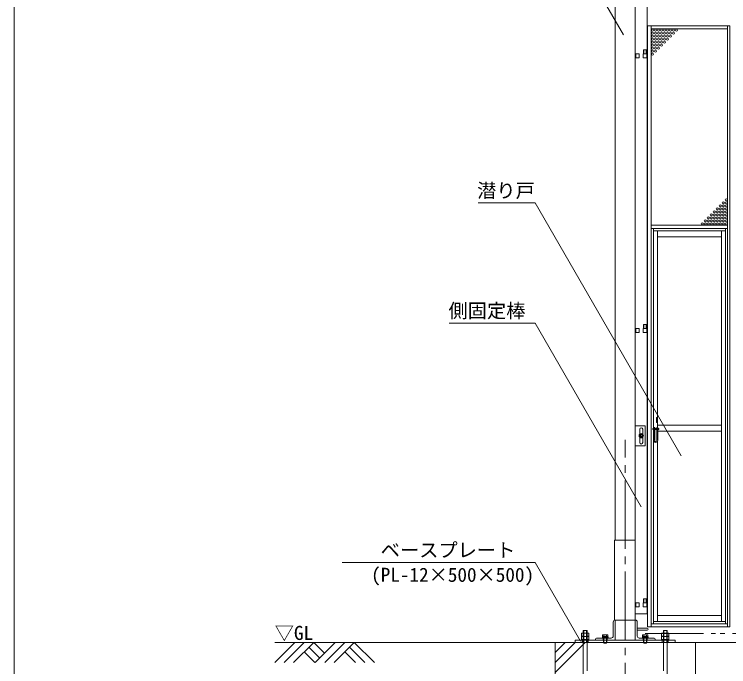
# Model space of a CAD drawing. Units: millimetres, scale not verified. Extents: x -6980 to 13145, y -14438 to 14438.
# Drawn here: x -6980 to -3414, y 3591 to 6851 of the extents above; entities that cross this region are included whole.
import ezdxf
from ezdxf.enums import TextEntityAlignment as Align

# ---------------------------------------------------------------- set-up
doc = ezdxf.new("R2010")
doc.units = ezdxf.units.MM
doc.header["$LTSCALE"] = 38
for name, pattern in [('CHAIN2', [12, 9, -1, 1, -1]), ('DASHED1', [1.8, 1.2, -0.6]), ('DOUBLE_CHAIN2', [12.8, 9, -1, 0.6, -0.6, 0.6, -1])]:
    doc.linetypes.add(name, pattern=pattern)
for name, color, linetype, lineweight in [('0-2_ACCG-3018', 7, 'Continuous', 18), ('0-5_ﾍﾞｰｽﾗｲﾝ', 5, 'Continuous', 18), ('0-6_ﾎﾞﾙﾄ類', 2, 'Continuous', 18), ('0-8_ﾜｲﾔｰﾛｰﾌﾟ', 7, 'DOUBLE_CHAIN2', 18), ('0-9_基礎工事用PCA小', 7, 'Continuous', 18), ('0-A_図面枠', 7, 'Continuous', 18), ('0-C_側固定棒', 7, 'Continuous', 18), ('1-2_通芯', 1, 'CHAIN2', 18), ('1-5_標準ﾊﾟﾈﾙ', 7, 'Continuous', 18), ('1-6_標準柱', 7, 'Continuous', 18), ('1-7_文字', 7, 'Continuous', 18)]:
    doc.layers.add(name, color=color, linetype=linetype, lineweight=lineweight)
doc.styles.add('ＭＳ ゴシック', font='')
doc.styles.get('ＭＳ ゴシック').set_extended_font_data('MS Gothic')

msp = doc.modelspace()

# ---------------------------------------------------------------- linework, layer by layer
at = {"layer": '0-2_ACCG-3018'}
for centre in [(-3793.95, 6771.55), (-3793.95, 6756.55), (-3793.95, 6741.55), (-3778.95, 6771.55), (-3778.95, 6756.55), (-3778.95, 6741.55), (-3763.95, 6771.55), (-3763.95, 6756.55), (-3763.95, 6741.55), (-3748.95, 6771.55), (-3748.95, 6756.55), (-3748.95, 6741.55), (-3733.95, 6771.55), (-3733.95, 6756.55), (-3733.95, 6741.55), (-3718.95, 6771.55), (-3718.95, 6756.55), (-3718.95, 6741.55), (-3703.95, 6771.55), (-3703.95, 6756.55), (-3703.95, 6741.55), (-3688.95, 6771.55), (-3688.95, 6756.55), (-3673.95, 6771.55), (-3793.95, 6726.55), (-3793.95, 6711.55), (-3778.95, 6726.55), (-3778.95, 6711.55), (-3763.95, 6726.55), (-3763.95, 6711.55), (-3748.95, 6726.55), (-3748.95, 6711.55), (-3733.95, 6726.55), (-3733.95, 6711.55), (-3718.95, 6726.55), (-3793.95, 6696.55), (-3793.95, 6681.55), (-3793.95, 6666.55), (-3778.95, 6696.55), (-3778.95, 6681.55), (-3778.95, 6666.55), (-3763.95, 6696.55), (-3763.95, 6681.55), (-3748.95, 6696.55), (-3793.95, 6651.55), (-3425.45, 5923.55), (-3455.45, 5893.55), (-3440.45, 5908.55), (-3440.45, 5893.55), (-3425.45, 5908.55), (-3425.45, 5893.55), (-3500.45, 5848.55), (-3485.45, 5863.55), (-3485.45, 5848.55), (-3470.45, 5878.55), (-3470.45, 5863.55), (-3470.45, 5848.55), (-3455.45, 5878.55), (-3455.45, 5863.55), (-3455.45, 5848.55), (-3440.45, 5878.55), (-3440.45, 5863.55), (-3440.45, 5848.55), (-3425.45, 5878.55), (-3425.45, 5863.55), (-3425.45, 5848.55), (-3530.45, 5818.55), (-3515.45, 5833.55), (-3515.45, 5818.55), (-3500.45, 5833.55), (-3500.45, 5818.55), (-3485.45, 5833.55), (-3485.45, 5818.55), (-3470.45, 5833.55), (-3470.45, 5818.55), (-3455.45, 5833.55), (-3455.45, 5818.55), (-3440.45, 5833.55), (-3440.45, 5818.55), (-3425.45, 5833.55), (-3425.45, 5818.55), (-3545.45, 5803.55), (-3530.45, 5803.55), (-3515.45, 5803.55), (-3500.45, 5803.55), (-3485.45, 5803.55), (-3470.45, 5803.55), (-3455.45, 5803.55), (-3440.45, 5803.55), (-3425.45, 5803.55)]:
    msp.add_circle(centre, 5, dxfattribs=at)
at = {"layer": '0-5_ﾍﾞｰｽﾗｲﾝ'}
msp.add_line((-5680.2, 3712.5), (3719.8, 3712.5), dxfattribs=at)
at = {"layer": '0-6_ﾎﾞﾙﾄ類'}
for p, q in [((-4139.73, 3744.53), (-4139.73, 3759.1)), ((-4120.68, 3744.53), (-4120.68, 3759.1)), ((-4042.02, 3751.5), (-4043.88, 3750.45)), ((-4043.88, 3750.45), (-4043.88, 3741.7)), ((-4042.02, 3751.5), (-4018.38, 3751.5)), ((-4037.02, 3750.45), (-4037.02, 3741.7)), ((-4023.37, 3750.45), (-4023.37, 3741.7)), ((-4018.38, 3751.5), (-4016.52, 3750.45)), ((-4016.52, 3750.45), (-4016.52, 3741.7)), ((-3842.03, 3751.5), (-3843.88, 3750.45)), ((-3843.88, 3750.45), (-3843.88, 3741.7)), ((-3842.03, 3751.5), (-3818.38, 3751.5)), ((-3837.03, 3750.45), (-3837.03, 3741.7)), ((-3823.38, 3750.45), (-3823.38, 3741.7)), ((-3818.38, 3751.5), (-3816.53, 3750.45)), ((-3816.53, 3750.45), (-3816.53, 3741.7)), ((-3739.72, 3744.53), (-3739.72, 3759.1)), ((-3720.68, 3744.53), (-3720.68, 3759.1)), ((-4139.73, 3741.67), (-4139.73, 3727.1)), ((-4120.68, 3741.67), (-4120.68, 3727.1)), ((-4043.88, 3741.7), (-4016.52, 3741.7)), ((-4041.45, 3741.5), (-4018.95, 3741.5)), ((-4038.2, 3712.5), (-4038.2, 3734.5)), ((-4038.2, 3712.5), (-4036.97, 3709.7)), ((-4036.97, 3709.7), (-4036.97, 3734.5)), ((-4031.4, 3738.5), (-4030.33, 3734.5)), ((-4030.08, 3738.5), (-4029, 3734.5)), ((-4022.2, 3712.5), (-4022.2, 3734.5)), ((-3843.88, 3741.7), (-3816.53, 3741.7)), ((-3841.45, 3741.5), (-3818.95, 3741.5)), ((-3838.2, 3712.5), (-3838.2, 3734.5)), ((-3838.2, 3712.5), (-3836.97, 3709.7)), ((-3836.97, 3709.7), (-3836.97, 3734.5)), ((-3831.4, 3738.5), (-3830.33, 3734.5)), ((-3830.07, 3738.5), (-3829, 3734.5)), ((-3822.2, 3712.5), (-3822.2, 3734.5)), ((-3739.72, 3741.67), (-3739.72, 3727.1)), ((-3720.68, 3741.67), (-3720.68, 3727.1))]:
    msp.add_line(p, q, dxfattribs=at)
for points in [[(-3855.1, 4753.82), (-3860.02, 4745.32), (-3855.1, 4736.82), (-3845.3, 4736.82), (-3840.38, 4745.32), (-3845.3, 4753.82)], [(-4148.68, 3744.53), (-4148.68, 3759.1), (-4111.72, 3759.1), (-4111.72, 3744.53), (-4114.2, 3743.1), (-4146.2, 3743.1)], [(-3748.68, 3744.53), (-3748.68, 3759.1), (-3711.72, 3759.1), (-3711.72, 3744.53), (-3714.2, 3743.1), (-3746.2, 3743.1)], [(-4148.68, 3741.67), (-4148.68, 3727.1), (-4111.72, 3727.1), (-4111.72, 3741.67), (-4114.2, 3743.1), (-4146.2, 3743.1)], [(-4148.2, 3727.1), (-4112.2, 3727.1), (-4112.2, 3724.5), (-4148.2, 3724.5)], [(-4016.2, 3741.5), (-4016.2, 3738.5), (-4044.2, 3738.5), (-4044.2, 3741.5)], [(-4044.2, 3738.5), (-4016.2, 3738.5), (-4016.2, 3734.5), (-4044.2, 3734.5)], [(-3816.2, 3741.5), (-3816.2, 3738.5), (-3844.2, 3738.5), (-3844.2, 3741.5)], [(-3844.2, 3738.5), (-3816.2, 3738.5), (-3816.2, 3734.5), (-3844.2, 3734.5)], [(-3748.68, 3741.67), (-3748.68, 3727.1), (-3711.72, 3727.1), (-3711.72, 3741.67), (-3714.2, 3743.1), (-3746.2, 3743.1)], [(-3748.2, 3727.1), (-3712.2, 3727.1), (-3712.2, 3724.5), (-3748.2, 3724.5)]]:
    msp.add_lwpolyline(points, close=True, dxfattribs=at)
for points in [[(-4038.2, 3712.5), (-4022.2, 3712.5), (-4023.42, 3709.7)], [(-4036.97, 3709.7), (-4023.42, 3709.7), (-4023.42, 3734.5)], [(-3838.2, 3712.5), (-3822.2, 3712.5), (-3823.42, 3709.7)], [(-3836.97, 3709.7), (-3823.42, 3709.7), (-3823.42, 3734.5)]]:
    msp.add_lwpolyline(points, dxfattribs=at)
for radius in [11, 8.5, 4.75, 4.22]:
    msp.add_circle((-3850.2, 4745.32), radius, dxfattribs=at)
for centre, radius, start, end in [((-3850.2, 4745.32), 8.9, 132.757, 167.243), ((-3850.2, 4745.32), 8.9, 72.757, 107.243), ((-3850.2, 4745.32), 8.9, 12.757, 47.243), ((-3850.2, 4745.32), 8.9, 192.757, 227.243), ((-3850.2, 4745.32), 8.9, 252.757, 287.243), ((-3850.2, 4745.32), 8.9, 312.757, 347.243), ((-4040.45, 3745.45), 6.05, 55.616, 124.384), ((-4030.2, 3728.88), 22.62, 72.412, 107.588), ((-4019.95, 3745.45), 6.05, 55.616, 124.384), ((-3840.45, 3745.45), 6.05, 55.616, 124.384), ((-3830.2, 3728.88), 22.62, 72.412, 107.588), ((-3819.95, 3745.45), 6.05, 55.616, 124.384), ((-4144.2, 3752.28), 8.95, 240, 300), ((-4144.2, 3733.93), 8.95, 60, 120), ((-4130.2, 3775.55), 32.45, 252.932, 287.068), ((-4130.2, 3710.65), 32.45, 72.932, 107.068), ((-4116.2, 3752.28), 8.95, 239.975, 300.025), ((-4116.2, 3733.93), 8.95, 59.975, 120.025), ((-4041.45, 3741.7), 0.2, 180, 270), ((-4018.95, 3741.7), 0.2, 270, 0), ((-3841.45, 3741.7), 0.2, 180, 270), ((-3818.95, 3741.7), 0.2, 270, 0), ((-3744.2, 3752.28), 8.95, 240, 300), ((-3744.2, 3733.93), 8.95, 60, 120), ((-3730.2, 3775.55), 32.45, 252.932, 287.068), ((-3730.2, 3710.65), 32.45, 72.932, 107.068), ((-3716.2, 3752.28), 8.95, 239.975, 300.025), ((-3716.2, 3733.93), 8.95, 59.975, 120.025)]:
    msp.add_arc(centre, radius, start, end, dxfattribs=at)
at = {"layer": '0-8_ﾜｲﾔｰﾛｰﾌﾟ'}
msp.add_line((3269.8, 3757.5), (-3830.2, 3757.5), dxfattribs=at)
at = {"layer": '0-9_基礎工事用PCA小'}
for p, q in [((-4280.2, 3562.5), (-4130.2, 3712.5)), ((-4280.2, 3612.5), (-4180.2, 3712.5)), ((-4280.2, 3662.5), (-4230.2, 3712.5)), ((-4139.73, 3712.5), (-4120.68, 3712.5)), ((-3720.68, 3712.5), (-3739.72, 3712.5))]:
    msp.add_line(p, q, dxfattribs=at)
at = {"layer": '0-9_基礎工事用PCA小', "color": 4, "linetype": 'DASHED1', "lineweight": 9}
for p, q in [((-4144.9, 3724.5), (-4144.9, 3712.5)), ((-4115.2, 3724.5), (-4115.2, 3712.5)), ((-4038.2, 3724.5), (-4038.2, 3712.5)), ((-4022.2, 3724.5), (-4022.2, 3712.5)), ((-3838.2, 3724.5), (-3838.2, 3712.5)), ((-3822.2, 3724.5), (-3822.2, 3712.5)), ((-3745.2, 3724.5), (-3745.2, 3712.5)), ((-3715.2, 3724.5), (-3715.2, 3712.5))]:
    msp.add_line(p, q, dxfattribs=at)
at = {"layer": '0-9_基礎工事用PCA小'}
for points in [[(-4139.73, 3195.55), (-4139.73, 3772.5), (-4120.68, 3772.5), (-4120.68, 3570.5)], [(-4139.73, 3710), (-4137.23, 3712.5), (-4137.23, 3772.5), (-4123.18, 3772.5), (-4123.18, 3712.5), (-4120.68, 3710)], [(-3720.68, 3195.55), (-3720.68, 3772.5), (-3739.72, 3772.5), (-3739.72, 3570.5)], [(-3720.68, 3710), (-3723.17, 3712.5), (-3723.17, 3772.5), (-3737.22, 3772.5), (-3737.22, 3712.5), (-3739.72, 3710)]]:
    msp.add_lwpolyline(points, dxfattribs=at)
for points in [[(-4280.2, 2812.5), (-3580.2, 2812.5), (-3580.2, 3712.5), (-4280.2, 3712.5)], [(-4180.2, 3712.5), (-3680.2, 3712.5), (-3680.2, 3724.5), (-4180.2, 3724.5)]]:
    msp.add_lwpolyline(points, close=True, dxfattribs=at)
at = {"layer": '0-A_図面枠'}
msp.add_lwpolyline([(-6980.2, 14437.5), (13144.8, 14437.5), (13144.8, 562.5), (-6980.2, 562.5)], close=True, dxfattribs=at)
at = {"layer": '0-C_側固定棒'}
for p, q in [((-3820.2, 5301.82), (-3820.2, 6653.32)), ((-3820.2, 3930.32), (-3820.2, 5281.83))]:
    msp.add_line(p, q, dxfattribs=at)
msp.add_lwpolyline([(-3820.2, 6673.32), (-3820.2, 7525.32), (-3880.2, 7525.32), (-3880.2, 3855.33), (-3820.2, 3855.33), (-3820.2, 3910.32)], dxfattribs=at)
for points in [[(-3877.85, 6633.32), (-3860.55, 6633.32), (-3860.55, 6653.32), (-3877.85, 6653.32)], [(-3839.85, 6633.32), (-3822.55, 6633.32), (-3822.55, 6653.32), (-3839.85, 6653.32)], [(-3877.85, 5261.82), (-3860.55, 5261.82), (-3860.55, 5281.83), (-3877.85, 5281.83)], [(-3839.85, 5261.82), (-3822.55, 5261.82), (-3822.55, 5281.83), (-3839.85, 5281.83)], [(-3877.85, 3890.32), (-3860.55, 3890.32), (-3860.55, 3910.32), (-3877.85, 3910.32)], [(-3839.85, 3890.32), (-3822.55, 3890.32), (-3822.55, 3910.32), (-3839.85, 3910.32)]]:
    msp.add_lwpolyline(points, close=True, dxfattribs=at)
at = {"layer": '1-2_通芯'}
msp.add_line((-3930.2, 2812.5), (-3930.2, 4724.5), dxfattribs=at)
at = {"layer": '1-5_標準ﾊﾟﾈﾙ', "color": 4, "linetype": 'DASHED1', "lineweight": 9}
for p, q in [((-3836.7, 6673.05), (-3836.7, 6653.05)), ((-3825.7, 6673.05), (-3825.7, 6653.05)), ((-3836.7, 5301.55), (-3836.7, 5281.55)), ((-3825.7, 5301.55), (-3825.7, 5281.55)), ((-3836.7, 3930.05), (-3836.7, 3910.05)), ((-3825.7, 3930.05), (-3825.7, 3910.05))]:
    msp.add_line(p, q, dxfattribs=at)
at = {"layer": '1-5_標準ﾊﾟﾈﾙ'}
for p, q in [((-3823.5, 6673.05), (-3823.5, 6653.05)), ((-3823.5, 5301.55), (-3823.5, 5281.55)), ((-3787.7, 4722.05), (-3787.7, 4777.05)), ((-3782.7, 4777.05), (-3782.7, 4722.05)), ((-3772.7, 4722.05), (-3772.7, 4777.05)), ((-3767.7, 4777.05), (-3767.7, 4722.05)), ((-3823.5, 3930.05), (-3823.5, 3910.05))]:
    msp.add_line(p, q, dxfattribs=at)
for points in [[(-3819.7, 6793.05), (-3799.95, 6793.05), (-3799.95, 3790.05), (-3819.7, 3790.05)], [(-3419.45, 6793.05), (-3799.95, 6793.05), (-3799.95, 6777.55), (-3419.45, 6777.55)], [(-3419.45, 6793.05), (-3407.7, 6793.05), (-3407.7, 3790.05), (-3419.45, 3790.05)], [(-3419.45, 5797.55), (-3799.95, 5797.55), (-3799.95, 5781.55), (-3419.45, 5781.55)], [(-3799.95, 3805.55), (-3789.7, 3805.55), (-3789.7, 5781.55), (-3799.95, 5781.55)], [(-3419.45, 3805.55), (-3429.7, 3805.55), (-3429.7, 5781.55), (-3419.45, 5781.55)], [(-3769.7, 5769.05), (-3449.7, 5769.05), (-3449.7, 5739.05), (-3769.7, 5739.05)], [(-3429.7, 5769.05), (-3449.7, 5769.05), (-3449.7, 3818.05), (-3429.7, 3818.05)], [(-3769.7, 4812.05), (-3774.7, 4812.05), (-3774.7, 4837.05), (-3769.7, 4837.05)], [(-3792.7, 4782.05), (-3762.7, 4782.05), (-3762.7, 4777.05), (-3792.7, 4777.05)], [(-3769.7, 3818.05), (-3449.7, 3818.05), (-3449.7, 3848.05), (-3769.7, 3848.05)], [(-3419.45, 3790.05), (-3799.95, 3790.05), (-3799.95, 3805.55), (-3419.45, 3805.55)]]:
    msp.add_lwpolyline(points, close=True, dxfattribs=at)
for points in [[(-3819.7, 6653.05), (-3839.7, 6653.05), (-3839.7, 6673.05), (-3819.7, 6673.05)], [(-3789.7, 4782.05), (-3789.7, 5769.05), (-3769.7, 5769.05), (-3769.7, 4787.05)], [(-3819.7, 5281.55), (-3839.7, 5281.55), (-3839.7, 5301.55), (-3819.7, 5301.55)], [(-3787.7, 4782.05), (-3787.7, 4787.05), (-3782.7, 4787.05), (-3782.7, 4782.05)], [(-3772.7, 4782.05), (-3772.7, 4787.05), (-3767.7, 4787.05), (-3767.7, 4782.05)], [(-3769.7, 4787.05), (-3769.7, 4797.55), (-3449.7, 4797.55), (-3449.7, 4767.55), (-3767.7, 4767.55)], [(-3769.7, 4716.05), (-3769.7, 3818.05), (-3789.7, 3818.05), (-3789.7, 4777.05)], [(-3819.7, 3910.05), (-3839.7, 3910.05), (-3839.7, 3930.05), (-3819.7, 3930.05)]]:
    msp.add_lwpolyline(points, dxfattribs=at)
for radius in [10, 5]:
    msp.add_arc((-3777.7, 4722.05), radius, 180, 0, dxfattribs=at)
at = {"layer": '1-6_標準柱'}
for p, q in [((-3980.2, 4224.5), (-3980.2, 7674.5)), ((-3880.2, 4224.5), (-3880.2, 7674.5)), ((-3857.7, 4753.1), (-3857.7, 4777.5)), ((-3842.7, 4777.5), (-3842.7, 4753.1)), ((-3857.7, 4711.5), (-3857.7, 4737.02)), ((-3842.7, 4737.02), (-3842.7, 4711.5)), ((-3990.2, 3814.5), (-3990.2, 3744.5)), ((-3870.2, 3814.5), (-3870.2, 3744.5)), ((-4000.2, 3734.5), (-4070.2, 3734.5)), ((-3880.2, 3724.5), (-3980.2, 3724.5)), ((-3860.2, 3734.5), (-3790.2, 3734.5))]:
    msp.add_line(p, q, dxfattribs=at)
at = {"layer": '1-6_標準柱', "color": 4, "linetype": 'DASHED1', "lineweight": 9}
for p, q in [((-4040.2, 3734.5), (-4040.2, 3724.5)), ((-4020.2, 3734.5), (-4020.2, 3724.5)), ((-3840.2, 3734.5), (-3840.2, 3724.5)), ((-3820.2, 3734.5), (-3820.2, 3724.5))]:
    msp.add_line(p, q, dxfattribs=at)
at = {"layer": '1-6_標準柱'}
for points in [[(-3880.2, 4794.5), (-3830.2, 4794.5), (-3830.2, 4694.5), (-3880.2, 4694.5)], [(-3983.4, 4224.5), (-3880.2, 4224.5), (-3880.2, 3824.5), (-3983.4, 3824.5)]]:
    msp.add_lwpolyline(points, close=True, dxfattribs=at)
for points in [[(-4080.2, 3724.5), (-3980.2, 3724.5), (-3980.2, 3824.5)], [(-3780.2, 3724.5), (-3880.2, 3724.5), (-3880.2, 3824.5)], [(-3821.2, 3784.5), (-3870.2, 3784.5), (-3870.2, 3774.5), (-3821.2, 3774.5)]]:
    msp.add_lwpolyline(points, dxfattribs=at)
for centre, radius, start, end in [((-3850.2, 4777.5), 7.5, 0, 180), ((-3850.2, 4711.5), 7.5, 180, 0), ((-3980.2, 3814.5), 10, 90, 180), ((-3880.2, 3814.5), 10, 0, 90), ((-3821.2, 3779.5), 5, 270, 90), ((-4070.2, 3724.5), 10, 90, 180), ((-4000.2, 3744.5), 10, 270, 0), ((-3860.2, 3744.5), 10, 180, 270), ((-3790.2, 3724.5), 10, 0, 90)]:
    msp.add_arc(centre, radius, start, end, dxfattribs=at)
at = {"layer": '1-7_文字'}
for p, q in [((-3938.8, 6747.95), (-4380.2, 7512.5)), ((-4664.1, 5908.45), (-4380.55, 5908.45)), ((-4380.2, 5908.45), (-4380.55, 5908.45)), ((-3650.8, 4645.1), (-4380.2, 5908.45)), ((-4808.62, 5308.45), (-4380.2, 5308.45)), ((-4379.85, 5308.45), (-4380.2, 5308.45)), ((-3849.85, 4390.48), (-4379.85, 5308.45)), ((-5342.93, 4112.5), (-4380.55, 4112.5)), ((-4380.2, 4112.5), (-4380.55, 4112.5)), ((-4152.73, 3718.5), (-4380.2, 4112.5)), ((-5579.98, 3712.5), (-5680.2, 3612.28)), ((-5532.73, 3712.5), (-5632.95, 3612.28)), ((-5485.48, 3712.5), (-5585.7, 3612.28)), ((-5485.48, 3712.5), (-5431.47, 3658.5)), ((-5377.47, 3712.5), (-5477.7, 3612.28)), ((-5330.23, 3712.5), (-5430.45, 3612.28)), ((-5282.98, 3712.5), (-5383.2, 3612.28)), ((-5282.98, 3712.5), (-5182.72, 3612.28)), ((-5509.1, 3688.88), (-5455.1, 3634.88)), ((-5306.6, 3688.88), (-5229.97, 3612.28)), ((-5532.73, 3665.25), (-5479.73, 3612.28)), ((-5330.23, 3665.25), (-5277.22, 3612.28))]:
    msp.add_line(p, q, dxfattribs=at)

# ---------------------------------------------------------------- texts
at = {"layer": '1-7_文字', "style": 'ＭＳ ゴシック'}
for s, p in [('潜り戸', (-4669.62, 5913.85)), ('側固定棒', (-4812.45, 5313.85)), ('\u3000\u3000ベースプレート\u3000\u3000\u3000', (-5342.93, 4117.9)), ('(PL-12×500×500)', (-5198.9, 3994.43)), ('▽GL', (-5680.2, 3703.9))]:
    msp.add_text(s, height=70.38, dxfattribs=at).set_placement(p, align=Align.BOTTOM_LEFT)

doc.saveas('drawing.dxf')
